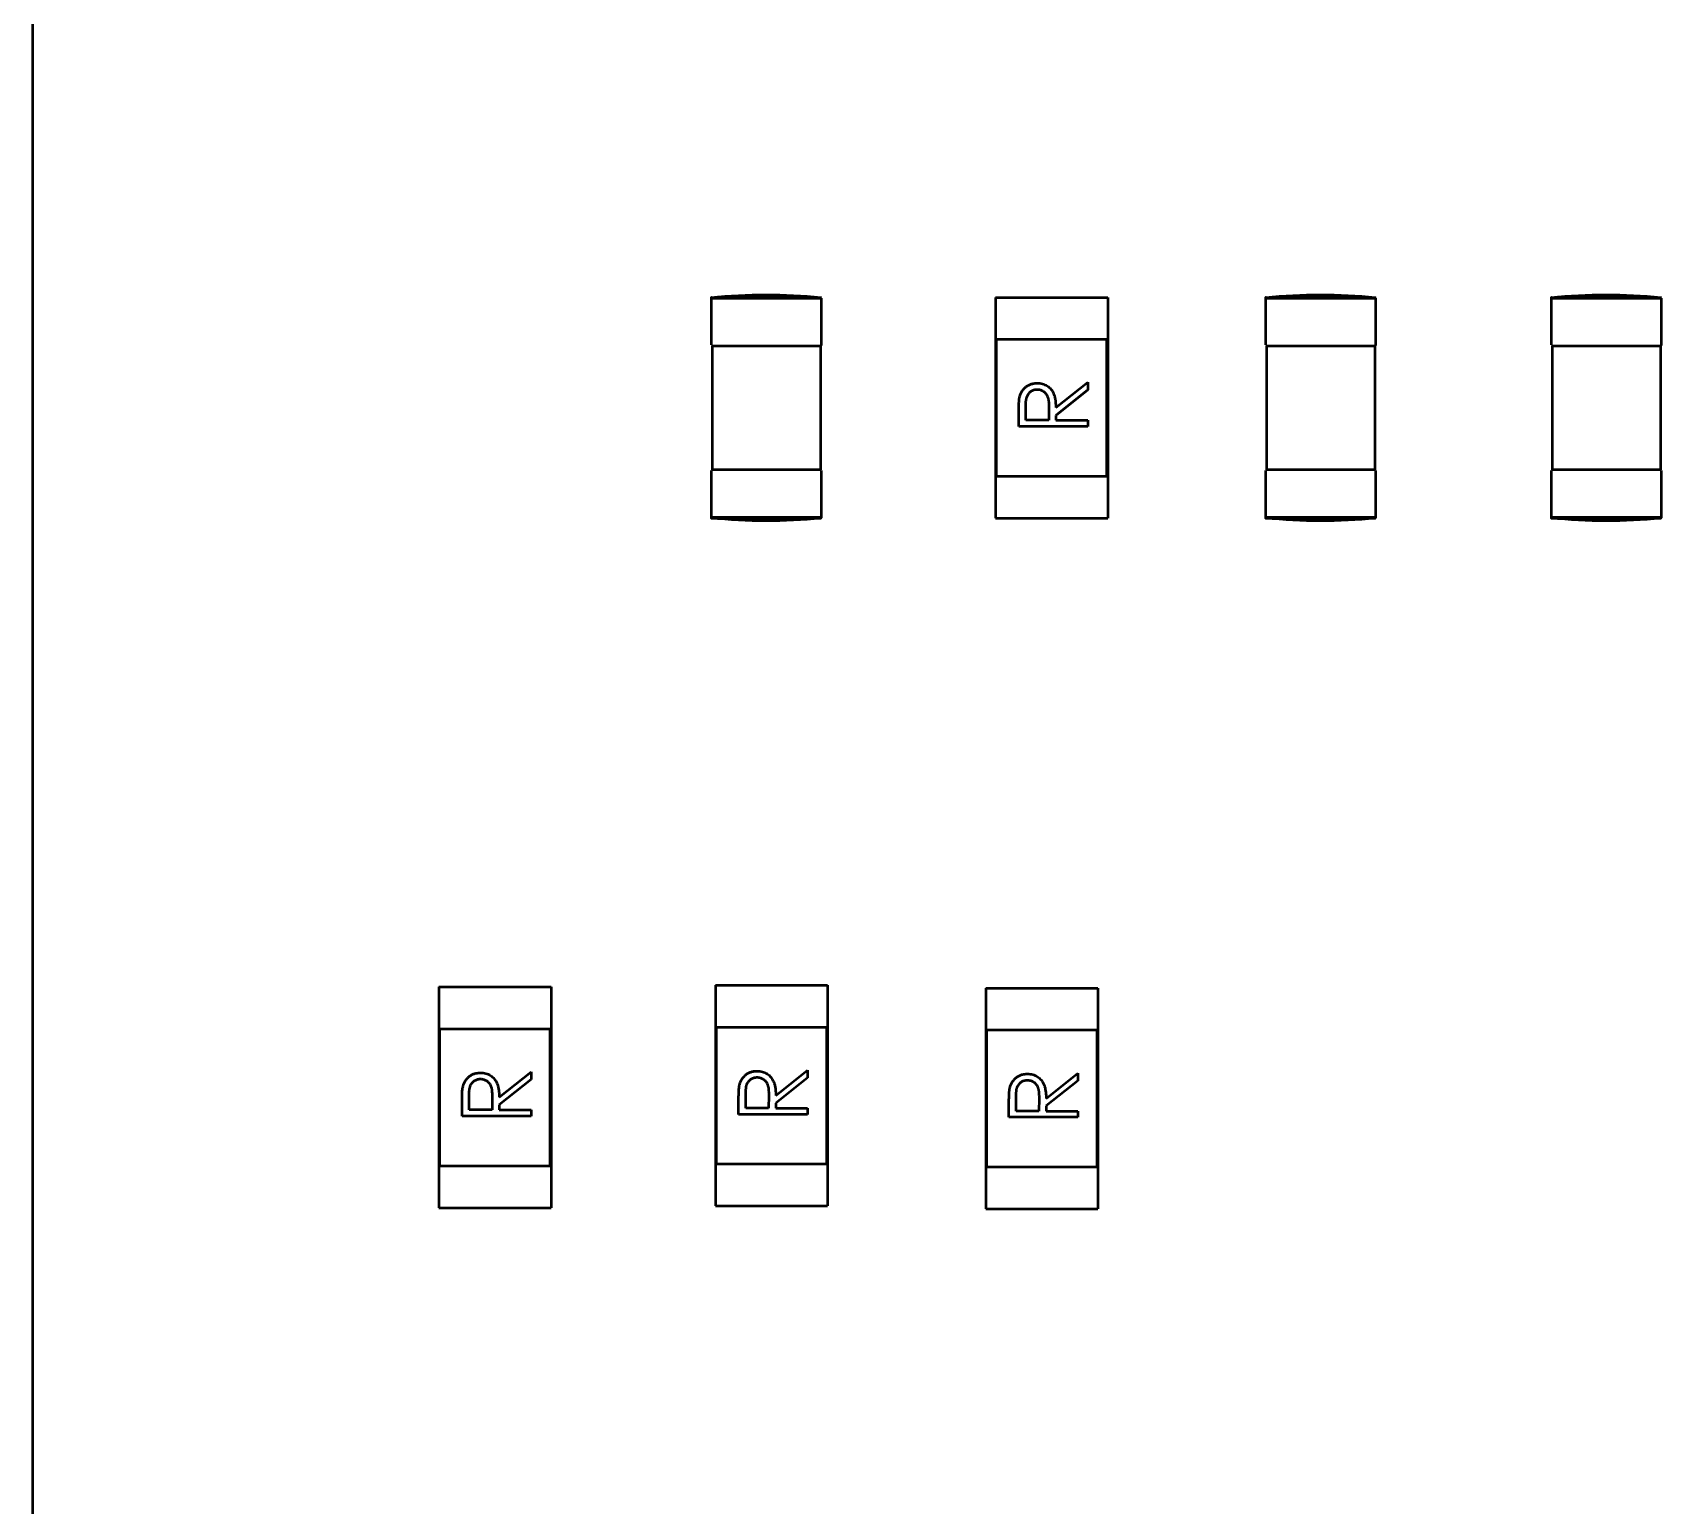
# Model space of a CAD drawing. Header units: millimetres. Extents: x 2803 to 446186229, y 1206 to 1506.
# Drawn here: x 2890.51 to 2902.31, y 1432.7 to 1443.37 of the extents above; entities that cross this region are included whole.
import ezdxf

# ---------------------------------------------------------------- set-up
doc = ezdxf.new("R2010")
doc.units = ezdxf.units.MM
doc.layers.add('Видимый контур (ГОСТ)', color=7, linetype='Continuous', lineweight=50)

msp = doc.modelspace()

# ---------------------------------------------------------------- linework, layer by layer
at = {"layer": 'Видимый контур (ГОСТ)'}
for p, q in [((2890.509, 1469.365), (2890.509, 1429.365)), ((2895.426, 1441.454), (2895.426, 1441.109)), ((2895.431, 1441.449), (2896.222, 1441.449)), ((2896.226, 1441.106), (2896.226, 1441.449)), ((2897.487, 1441.454), (2897.487, 1441.149)), ((2897.487, 1441.454), (2898.3, 1441.454)), ((2898.3, 1441.454), (2898.3, 1441.149)), ((2899.444, 1441.454), (2899.444, 1441.109)), ((2899.449, 1441.449), (2900.241, 1441.449)), ((2900.244, 1441.106), (2900.244, 1441.449)), ((2901.513, 1441.454), (2901.513, 1441.109)), ((2901.518, 1441.449), (2902.309, 1441.449)), ((2902.313, 1441.106), (2902.313, 1441.449)), ((2895.428, 1441.104), (2896.223, 1441.104)), ((2895.436, 1440.204), (2895.436, 1441.104)), ((2896.221, 1440.204), (2896.221, 1441.104)), ((2897.487, 1441.149), (2897.487, 1440.159)), ((2898.3, 1441.149), (2897.487, 1441.149)), ((2897.494, 1440.159), (2897.494, 1441.149)), ((2898.294, 1440.159), (2898.294, 1441.149)), ((2898.3, 1441.149), (2898.3, 1440.159)), ((2899.447, 1441.104), (2900.242, 1441.104)), ((2899.454, 1440.204), (2899.454, 1441.104)), ((2900.239, 1440.204), (2900.239, 1441.104)), ((2901.516, 1441.104), (2902.31, 1441.104)), ((2901.523, 1440.204), (2901.523, 1441.104)), ((2902.308, 1440.204), (2902.308, 1441.104)), ((2897.924, 1440.655), (2898.155, 1440.839)), ((2898.155, 1440.839), (2898.155, 1440.783)), ((2898.155, 1440.783), (2897.924, 1440.599)), ((2897.655, 1440.518), (2897.655, 1440.618)), ((2897.706, 1440.563), (2897.706, 1440.657)), ((2897.874, 1440.654), (2897.873, 1440.563)), ((2897.924, 1440.599), (2897.924, 1440.563)), ((2898.155, 1440.518), (2897.655, 1440.518)), ((2897.873, 1440.563), (2897.706, 1440.563)), ((2897.924, 1440.563), (2898.155, 1440.563)), ((2898.155, 1440.563), (2898.155, 1440.518)), ((2895.426, 1440.199), (2895.426, 1439.854)), ((2895.428, 1440.204), (2895.428, 1440.204)), ((2896.223, 1440.204), (2895.428, 1440.204)), ((2896.226, 1439.856), (2896.226, 1440.199)), ((2897.487, 1440.159), (2897.487, 1439.854)), ((2897.487, 1440.159), (2898.3, 1440.159)), ((2898.3, 1440.159), (2898.3, 1439.854)), ((2899.444, 1440.199), (2899.444, 1439.854)), ((2899.447, 1440.204), (2899.447, 1440.204)), ((2900.242, 1440.204), (2899.447, 1440.204)), ((2900.244, 1439.856), (2900.244, 1440.199)), ((2901.513, 1440.199), (2901.513, 1439.854)), ((2901.516, 1440.204), (2901.516, 1440.204)), ((2902.31, 1440.204), (2901.516, 1440.204)), ((2902.313, 1439.856), (2902.313, 1440.199)), ((2896.221, 1439.859), (2895.431, 1439.859)), ((2897.487, 1439.854), (2898.3, 1439.854)), ((2900.239, 1439.859), (2899.449, 1439.859)), ((2902.308, 1439.859), (2901.518, 1439.859)), ((2893.453, 1436.455), (2893.453, 1436.15)), ((2893.453, 1436.455), (2894.266, 1436.455)), ((2894.266, 1436.455), (2894.266, 1436.15)), ((2895.458, 1436.467), (2895.458, 1436.162)), ((2895.458, 1436.467), (2896.27, 1436.467)), ((2896.27, 1436.467), (2896.27, 1436.162)), ((2897.417, 1436.446), (2897.417, 1436.141)), ((2897.417, 1436.446), (2898.229, 1436.446)), ((2898.229, 1436.446), (2898.229, 1436.141)), ((2893.453, 1436.15), (2893.453, 1435.159)), ((2894.266, 1436.15), (2893.453, 1436.15)), ((2893.46, 1435.159), (2893.46, 1436.15)), ((2894.26, 1435.159), (2894.26, 1436.15)), ((2894.266, 1436.15), (2894.266, 1435.159)), ((2895.458, 1436.162), (2895.458, 1435.172)), ((2896.27, 1436.162), (2895.458, 1436.162)), ((2895.464, 1435.172), (2895.464, 1436.162)), ((2896.264, 1435.172), (2896.264, 1436.162)), ((2896.27, 1436.162), (2896.27, 1435.172)), ((2897.417, 1436.141), (2897.417, 1435.151)), ((2898.229, 1436.141), (2897.417, 1436.141)), ((2897.423, 1435.151), (2897.423, 1436.141)), ((2898.223, 1435.151), (2898.223, 1436.141)), ((2898.229, 1436.141), (2898.229, 1435.151)), ((2893.89, 1435.655), (2894.121, 1435.839)), ((2894.121, 1435.784), (2893.89, 1435.6)), ((2894.121, 1435.839), (2894.121, 1435.784)), ((2895.895, 1435.668), (2896.125, 1435.852)), ((2896.125, 1435.796), (2895.895, 1435.612)), ((2896.125, 1435.852), (2896.125, 1435.796)), ((2897.854, 1435.647), (2898.084, 1435.831)), ((2898.084, 1435.775), (2897.854, 1435.592)), ((2898.084, 1435.831), (2898.084, 1435.775)), ((2893.672, 1435.564), (2893.672, 1435.657)), ((2893.839, 1435.655), (2893.839, 1435.564)), ((2895.625, 1435.531), (2895.625, 1435.631)), ((2895.677, 1435.576), (2895.677, 1435.67)), ((2895.844, 1435.667), (2895.843, 1435.576)), ((2897.636, 1435.555), (2897.636, 1435.649)), ((2897.803, 1435.647), (2897.802, 1435.555)), ((2893.621, 1435.519), (2893.621, 1435.619)), ((2894.121, 1435.519), (2893.621, 1435.519)), ((2893.839, 1435.564), (2893.672, 1435.564)), ((2893.89, 1435.6), (2893.89, 1435.564)), ((2893.89, 1435.564), (2894.121, 1435.564)), ((2894.121, 1435.564), (2894.121, 1435.519)), ((2896.125, 1435.531), (2895.625, 1435.531)), ((2895.843, 1435.576), (2895.677, 1435.576)), ((2895.895, 1435.612), (2895.895, 1435.576)), ((2895.895, 1435.576), (2896.125, 1435.576)), ((2896.125, 1435.576), (2896.125, 1435.531)), ((2897.584, 1435.51), (2897.584, 1435.61)), ((2898.084, 1435.51), (2897.584, 1435.51)), ((2897.802, 1435.555), (2897.636, 1435.555)), ((2897.854, 1435.592), (2897.854, 1435.555)), ((2897.854, 1435.555), (2898.084, 1435.555)), ((2898.084, 1435.555), (2898.084, 1435.51)), ((2893.453, 1435.159), (2893.453, 1434.854)), ((2893.453, 1435.159), (2894.266, 1435.159)), ((2894.266, 1435.159), (2894.266, 1434.854)), ((2895.458, 1435.172), (2895.458, 1434.867)), ((2895.458, 1435.172), (2896.27, 1435.172)), ((2896.27, 1435.172), (2896.27, 1434.867)), ((2897.417, 1435.151), (2897.417, 1434.846)), ((2897.417, 1435.151), (2898.229, 1435.151)), ((2898.229, 1435.151), (2898.229, 1434.846)), ((2893.453, 1434.854), (2894.266, 1434.854)), ((2895.458, 1434.867), (2896.27, 1434.867)), ((2897.417, 1434.846), (2898.229, 1434.846))]:
    msp.add_line(p, q, dxfattribs=at)
for points in [[(2895.426, 1441.454), (2895.688, 1441.48), (2895.958, 1441.48), (2896.222, 1441.454)], [(2899.444, 1441.454), (2899.707, 1441.48), (2899.976, 1441.48), (2900.241, 1441.454)], [(2901.513, 1441.454), (2901.776, 1441.48), (2902.045, 1441.48), (2902.309, 1441.454)], [(2896.222, 1439.853), (2895.958, 1439.827), (2895.688, 1439.828), (2895.426, 1439.854)], [(2900.241, 1439.853), (2899.976, 1439.827), (2899.707, 1439.828), (2899.444, 1439.854)], [(2902.309, 1439.853), (2902.045, 1439.827), (2901.776, 1439.828), (2901.513, 1439.854)]]:
    msp.add_open_spline(points, degree=3, dxfattribs=at)
for points, knots in [([(2895.43, 1441.454), (2895.426, 1441.454), (2895.426, 1441.454), (2895.426, 1441.454), (2895.426, 1441.453), (2895.426, 1441.453), (2895.427, 1441.453), (2895.428, 1441.452), (2895.428, 1441.451), (2895.43, 1441.45), (2895.43, 1441.449), (2895.431, 1441.449), (2895.431, 1441.449), (2895.431, 1441.449)], [0.0000022967, 0.0000022967, 0.0000022967, 0.0000022967, 0.0001123698, 0.0001123698, 0.0002377975, 0.0002377975, 0.0004427285, 0.0004427285, 0.0006589374, 0.0006589374, 0.0008714711, 0.0008714711, 0.0008754918, 0.0008754918, 0.0008754918, 0.0008754918]), ([(2895.43, 1441.454), (2895.436, 1441.454), (2895.467, 1441.454), (2895.596, 1441.454), (2895.722, 1441.454), (2895.825, 1441.454), (2895.826, 1441.454), (2895.828, 1441.454), (2895.829, 1441.454), (2895.932, 1441.454), (2896.064, 1441.454), (2896.218, 1441.454), (2896.22, 1441.454), (2896.223, 1441.451)], [-0.08231688, -0.08231688, -0.08231688, -0.08231688, -0.08162544, -0.08162544, -0.04673535, -0.04673535, -0.04631456, -0.04631456, -0.04585025, -0.04585025, 0, 0, 0.00034952, 0.00034952, 0.00034952, 0.00034952]), ([(2896.223, 1441.451), (2896.221, 1441.454), (2896.221, 1441.454), (2896.221, 1441.454), (2896.222, 1441.454), (2896.222, 1441.454)], [-0.08244542, -0.08244542, -0.08244542, -0.08244542, -0.08208078, -0.08208078, -0.04104041, -0.04104041, -0.04104041, -0.04104041]), ([(2899.448, 1441.454), (2899.444, 1441.454), (2899.444, 1441.454), (2899.445, 1441.454), (2899.445, 1441.453), (2899.445, 1441.453), (2899.446, 1441.453), (2899.447, 1441.452), (2899.447, 1441.451), (2899.448, 1441.45), (2899.449, 1441.449), (2899.449, 1441.449), (2899.449, 1441.449), (2899.449, 1441.449)], [0.0000022967, 0.0000022967, 0.0000022967, 0.0000022967, 0.0001123698, 0.0001123698, 0.0002377975, 0.0002377975, 0.0004427285, 0.0004427285, 0.0006589374, 0.0006589374, 0.0008714711, 0.0008714711, 0.0008754918, 0.0008754918, 0.0008754918, 0.0008754918]), ([(2899.448, 1441.454), (2899.455, 1441.454), (2899.485, 1441.454), (2899.614, 1441.454), (2899.741, 1441.454), (2899.844, 1441.454), (2899.845, 1441.454), (2899.847, 1441.454), (2899.848, 1441.454), (2899.95, 1441.454), (2900.083, 1441.454), (2900.237, 1441.454), (2900.238, 1441.454), (2900.241, 1441.451)], [-0.08231688, -0.08231688, -0.08231688, -0.08231688, -0.08162544, -0.08162544, -0.04673535, -0.04673535, -0.04631456, -0.04631456, -0.04585025, -0.04585025, 0, 0, 0.00034952, 0.00034952, 0.00034952, 0.00034952]), ([(2900.241, 1441.451), (2900.239, 1441.454), (2900.239, 1441.454), (2900.24, 1441.454), (2900.241, 1441.454), (2900.241, 1441.454)], [-0.08244542, -0.08244542, -0.08244542, -0.08244542, -0.08208078, -0.08208078, -0.04104041, -0.04104041, -0.04104041, -0.04104041]), ([(2901.517, 1441.454), (2901.513, 1441.454), (2901.513, 1441.454), (2901.513, 1441.454), (2901.513, 1441.453), (2901.514, 1441.453), (2901.514, 1441.453), (2901.515, 1441.452), (2901.516, 1441.451), (2901.517, 1441.45), (2901.517, 1441.449), (2901.518, 1441.449), (2901.518, 1441.449), (2901.518, 1441.449)], [0.0000022967, 0.0000022967, 0.0000022967, 0.0000022967, 0.0001123698, 0.0001123698, 0.0002377975, 0.0002377975, 0.0004427285, 0.0004427285, 0.0006589374, 0.0006589374, 0.0008714711, 0.0008714711, 0.0008754918, 0.0008754918, 0.0008754918, 0.0008754918]), ([(2901.517, 1441.454), (2901.524, 1441.454), (2901.554, 1441.454), (2901.683, 1441.454), (2901.81, 1441.454), (2901.912, 1441.454), (2901.913, 1441.454), (2901.915, 1441.454), (2901.916, 1441.454), (2902.019, 1441.454), (2902.152, 1441.454), (2902.306, 1441.454), (2902.307, 1441.454), (2902.31, 1441.451)], [-0.08231688, -0.08231688, -0.08231688, -0.08231688, -0.08162544, -0.08162544, -0.04673535, -0.04673535, -0.04631456, -0.04631456, -0.04585025, -0.04585025, 0, 0, 0.00034952, 0.00034952, 0.00034952, 0.00034952]), ([(2902.31, 1441.451), (2902.308, 1441.454), (2902.308, 1441.454), (2902.309, 1441.454), (2902.309, 1441.454), (2902.309, 1441.454)], [-0.08244542, -0.08244542, -0.08244542, -0.08244542, -0.08208078, -0.08208078, -0.04104041, -0.04104041, -0.04104041, -0.04104041]), ([(2897.662, 1440.731), (2897.663, 1440.735), (2897.665, 1440.742), (2897.668, 1440.753), (2897.673, 1440.763), (2897.678, 1440.772), (2897.684, 1440.781), (2897.69, 1440.789), (2897.698, 1440.797), (2897.706, 1440.804), (2897.714, 1440.811), (2897.724, 1440.817), (2897.733, 1440.821), (2897.744, 1440.825), (2897.754, 1440.828), (2897.765, 1440.831), (2897.777, 1440.832), (2897.785, 1440.832), (2897.789, 1440.832)], [0, 0, 0, 0, 0.0000114076, 0.0000225718, 0.0000335288, 0.0000442561, 0.0000549715, 0.0000656965, 0.0000765012, 0.000087462, 0.0000984261, 0.0001093719, 0.0001202272, 0.0001311773, 0.000142347, 0.0001536925, 0.000165498, 0.0001776413, 0.0001776413, 0.0001776413, 0.0001776413]), ([(2897.789, 1440.832), (2897.795, 1440.832), (2897.808, 1440.832), (2897.827, 1440.828), (2897.845, 1440.821), (2897.861, 1440.813), (2897.876, 1440.802), (2897.889, 1440.789), (2897.9, 1440.773), (2897.907, 1440.759), (2897.912, 1440.746), (2897.915, 1440.736), (2897.918, 1440.724), (2897.92, 1440.712), (2897.922, 1440.699), (2897.923, 1440.685), (2897.924, 1440.67), (2897.924, 1440.66), (2897.924, 1440.655)], [0, 0, 0, 0, 0.000020132, 0.0000392828, 0.0000579358, 0.0000764572, 0.0000948563, 0.0001132087, 0.000132038, 0.0001515945, 0.0001619839, 0.0001730021, 0.0001847343, 0.0001972712, 0.0002106242, 0.000224722, 0.0002396892, 0.0002555464, 0.0002555464, 0.0002555464, 0.0002555464]), ([(2897.655, 1440.618), (2897.655, 1440.625), (2897.655, 1440.638), (2897.655, 1440.656), (2897.656, 1440.673), (2897.657, 1440.688), (2897.658, 1440.701), (2897.659, 1440.713), (2897.66, 1440.723), (2897.661, 1440.729), (2897.662, 1440.731)], [0, 0, 0, 0, 0.000020036, 0.0000384714, 0.000055112, 0.0000701551, 0.0000835166, 0.0000951894, 0.000105305, 0.0001136746, 0.0001136746, 0.0001136746, 0.0001136746]), ([(2897.706, 1440.657), (2897.706, 1440.661), (2897.706, 1440.67), (2897.707, 1440.682), (2897.707, 1440.693), (2897.708, 1440.703), (2897.71, 1440.713), (2897.711, 1440.721), (2897.713, 1440.728), (2897.716, 1440.737), (2897.72, 1440.746), (2897.726, 1440.756), (2897.734, 1440.765), (2897.744, 1440.773), (2897.754, 1440.779), (2897.765, 1440.784), (2897.777, 1440.787), (2897.785, 1440.787), (2897.789, 1440.787)], [0, 0, 0, 0, 0.0000131329, 0.0000253698, 0.0000366196, 0.0000469937, 0.0000562947, 0.0000647501, 0.0000722874, 0.0000790093, 0.0000913052, 0.0001032617, 0.0001151917, 0.0001274368, 0.0001395407, 0.000151401, 0.000163243, 0.0001753066, 0.0001753066, 0.0001753066, 0.0001753066]), ([(2897.789, 1440.787), (2897.793, 1440.787), (2897.801, 1440.787), (2897.813, 1440.784), (2897.824, 1440.78), (2897.835, 1440.773), (2897.844, 1440.765), (2897.853, 1440.756), (2897.859, 1440.745), (2897.864, 1440.735), (2897.867, 1440.726), (2897.869, 1440.718), (2897.87, 1440.71), (2897.872, 1440.7), (2897.873, 1440.69), (2897.873, 1440.679), (2897.874, 1440.667), (2897.874, 1440.659), (2897.874, 1440.654)], [0, 0, 0, 0, 0.0000125094, 0.0000247876, 0.0000368987, 0.0000494061, 0.0000618738, 0.0000743742, 0.0000871794, 0.0001005268, 0.0001077761, 0.0001158205, 0.0001245936, 0.0001342189, 0.0001447154, 0.0001559966, 0.0001681789, 0.0001811625, 0.0001811625, 0.0001811625, 0.0001811625]), ([(2895.431, 1439.859), (2895.431, 1439.859), (2895.431, 1439.859), (2895.43, 1439.858), (2895.43, 1439.858), (2895.428, 1439.857), (2895.428, 1439.856), (2895.427, 1439.855), (2895.426, 1439.855), (2895.426, 1439.854), (2895.426, 1439.854), (2895.426, 1439.854), (2895.426, 1439.854), (2895.43, 1439.854)], [-0.000004627, -0.000004627, -0.000004627, -0.000004627, 0, 0, 0.000244554, 0.000244554, 0.000493338, 0.000493338, 0.000729146, 0.000729146, 0.000873472, 0.000873472, 0.001000129, 0.001000129, 0.001000129, 0.001000129]), ([(2895.43, 1439.854), (2895.436, 1439.854), (2895.467, 1439.854), (2895.574, 1439.854), (2895.697, 1439.853), (2895.824, 1439.853), (2895.825, 1439.853), (2895.828, 1439.853), (2895.829, 1439.853), (2895.957, 1439.853), (2896.09, 1439.854), (2896.218, 1439.854), (2896.22, 1439.854), (2896.223, 1439.857)], [-0.07591145, -0.07591145, -0.07591145, -0.07591145, -0.07504995, -0.07504995, -0.03886254, -0.03886254, -0.03855581, -0.03855581, -0.03824597, -0.03824597, 0, 0, 0.00034952, 0.00034952, 0.00034952, 0.00034952]), ([(2896.223, 1439.857), (2896.221, 1439.854), (2896.221, 1439.854), (2896.221, 1439.854), (2896.222, 1439.853), (2896.222, 1439.853)], [-0.08244542, -0.08244542, -0.08244542, -0.08244542, -0.08208078, -0.08208078, -0.04104041, -0.04104041, -0.04104041, -0.04104041]), ([(2899.449, 1439.859), (2899.449, 1439.859), (2899.449, 1439.859), (2899.449, 1439.858), (2899.448, 1439.858), (2899.447, 1439.857), (2899.447, 1439.856), (2899.446, 1439.855), (2899.445, 1439.855), (2899.445, 1439.854), (2899.445, 1439.854), (2899.444, 1439.854), (2899.444, 1439.854), (2899.448, 1439.854)], [-0.000004627, -0.000004627, -0.000004627, -0.000004627, 0, 0, 0.000244554, 0.000244554, 0.000493338, 0.000493338, 0.000729146, 0.000729146, 0.000873472, 0.000873472, 0.001000129, 0.001000129, 0.001000129, 0.001000129]), ([(2899.448, 1439.854), (2899.455, 1439.854), (2899.485, 1439.854), (2899.593, 1439.854), (2899.716, 1439.853), (2899.843, 1439.853), (2899.844, 1439.853), (2899.846, 1439.853), (2899.847, 1439.853), (2899.975, 1439.853), (2900.108, 1439.854), (2900.237, 1439.854), (2900.238, 1439.854), (2900.241, 1439.857)], [-0.07591145, -0.07591145, -0.07591145, -0.07591145, -0.07504995, -0.07504995, -0.03886254, -0.03886254, -0.03855581, -0.03855581, -0.03824597, -0.03824597, 0, 0, 0.00034952, 0.00034952, 0.00034952, 0.00034952]), ([(2900.241, 1439.857), (2900.239, 1439.854), (2900.239, 1439.854), (2900.24, 1439.854), (2900.241, 1439.853), (2900.241, 1439.853)], [-0.08244542, -0.08244542, -0.08244542, -0.08244542, -0.08208078, -0.08208078, -0.04104041, -0.04104041, -0.04104041, -0.04104041]), ([(2901.518, 1439.859), (2901.518, 1439.859), (2901.518, 1439.859), (2901.517, 1439.858), (2901.517, 1439.858), (2901.516, 1439.857), (2901.515, 1439.856), (2901.514, 1439.855), (2901.514, 1439.855), (2901.513, 1439.854), (2901.513, 1439.854), (2901.513, 1439.854), (2901.513, 1439.854), (2901.517, 1439.854)], [-0.000004627, -0.000004627, -0.000004627, -0.000004627, 0, 0, 0.000244554, 0.000244554, 0.000493338, 0.000493338, 0.000729146, 0.000729146, 0.000873472, 0.000873472, 0.001000129, 0.001000129, 0.001000129, 0.001000129]), ([(2901.517, 1439.854), (2901.524, 1439.854), (2901.554, 1439.854), (2901.662, 1439.854), (2901.784, 1439.853), (2901.912, 1439.853), (2901.913, 1439.853), (2901.915, 1439.853), (2901.916, 1439.853), (2902.044, 1439.853), (2902.177, 1439.854), (2902.306, 1439.854), (2902.307, 1439.854), (2902.31, 1439.857)], [-0.07591145, -0.07591145, -0.07591145, -0.07591145, -0.07504995, -0.07504995, -0.03886254, -0.03886254, -0.03855581, -0.03855581, -0.03824597, -0.03824597, 0, 0, 0.00034952, 0.00034952, 0.00034952, 0.00034952]), ([(2902.31, 1439.857), (2902.308, 1439.854), (2902.308, 1439.854), (2902.309, 1439.854), (2902.309, 1439.853), (2902.309, 1439.853)], [-0.08244542, -0.08244542, -0.08244542, -0.08244542, -0.08208078, -0.08208078, -0.04104041, -0.04104041, -0.04104041, -0.04104041]), ([(2893.628, 1435.732), (2893.629, 1435.736), (2893.63, 1435.743), (2893.634, 1435.753), (2893.638, 1435.763), (2893.644, 1435.773), (2893.65, 1435.781), (2893.656, 1435.79), (2893.663, 1435.798), (2893.672, 1435.805), (2893.68, 1435.811), (2893.689, 1435.817), (2893.699, 1435.822), (2893.709, 1435.826), (2893.72, 1435.829), (2893.731, 1435.831), (2893.743, 1435.833), (2893.751, 1435.833), (2893.755, 1435.833)], [0, 0, 0, 0, 0.0000114076, 0.0000225718, 0.0000335288, 0.0000442561, 0.0000549715, 0.0000656965, 0.0000765012, 0.000087462, 0.0000984261, 0.0001093719, 0.0001202272, 0.0001311773, 0.000142347, 0.0001536925, 0.000165498, 0.0001776413, 0.0001776413, 0.0001776413, 0.0001776413]), ([(2893.672, 1435.657), (2893.672, 1435.662), (2893.672, 1435.67), (2893.673, 1435.682), (2893.673, 1435.694), (2893.674, 1435.704), (2893.675, 1435.713), (2893.677, 1435.721), (2893.679, 1435.729), (2893.681, 1435.737), (2893.685, 1435.747), (2893.692, 1435.757), (2893.7, 1435.766), (2893.709, 1435.774), (2893.72, 1435.78), (2893.731, 1435.785), (2893.742, 1435.787), (2893.75, 1435.788), (2893.754, 1435.788)], [0, 0, 0, 0, 0.0000131329, 0.0000253698, 0.0000366196, 0.0000469937, 0.0000562947, 0.0000647501, 0.0000722874, 0.0000790093, 0.0000913052, 0.0001032617, 0.0001151917, 0.0001274368, 0.0001395407, 0.000151401, 0.000163243, 0.0001753066, 0.0001753066, 0.0001753066, 0.0001753066]), ([(2893.754, 1435.788), (2893.759, 1435.788), (2893.767, 1435.787), (2893.779, 1435.785), (2893.79, 1435.78), (2893.8, 1435.774), (2893.81, 1435.766), (2893.818, 1435.757), (2893.825, 1435.746), (2893.83, 1435.736), (2893.833, 1435.727), (2893.834, 1435.719), (2893.836, 1435.711), (2893.837, 1435.701), (2893.838, 1435.691), (2893.839, 1435.68), (2893.839, 1435.668), (2893.839, 1435.659), (2893.839, 1435.655)], [0, 0, 0, 0, 0.0000125094, 0.0000247876, 0.0000368987, 0.0000494061, 0.0000618738, 0.0000743742, 0.0000871794, 0.0001005268, 0.0001077761, 0.0001158205, 0.0001245936, 0.0001342189, 0.0001447154, 0.0001559966, 0.0001681789, 0.0001811625, 0.0001811625, 0.0001811625, 0.0001811625]), ([(2893.755, 1435.833), (2893.761, 1435.833), (2893.774, 1435.832), (2893.793, 1435.828), (2893.811, 1435.822), (2893.827, 1435.813), (2893.842, 1435.802), (2893.855, 1435.789), (2893.865, 1435.774), (2893.873, 1435.76), (2893.878, 1435.747), (2893.881, 1435.736), (2893.884, 1435.725), (2893.886, 1435.713), (2893.888, 1435.7), (2893.889, 1435.686), (2893.89, 1435.671), (2893.89, 1435.661), (2893.89, 1435.655)], [0, 0, 0, 0, 0.000020132, 0.0000392828, 0.0000579358, 0.0000764572, 0.0000948563, 0.0001132087, 0.000132038, 0.0001515945, 0.0001619839, 0.0001730021, 0.0001847343, 0.0001972712, 0.0002106242, 0.000224722, 0.0002396892, 0.0002555464, 0.0002555464, 0.0002555464, 0.0002555464]), ([(2895.625, 1435.631), (2895.625, 1435.638), (2895.625, 1435.651), (2895.626, 1435.669), (2895.626, 1435.686), (2895.627, 1435.701), (2895.628, 1435.714), (2895.629, 1435.726), (2895.63, 1435.736), (2895.632, 1435.742), (2895.632, 1435.744)], [0, 0, 0, 0, 0.000020036, 0.0000384714, 0.000055112, 0.0000701551, 0.0000835166, 0.0000951894, 0.000105305, 0.0001136746, 0.0001136746, 0.0001136746, 0.0001136746]), ([(2895.632, 1435.744), (2895.633, 1435.748), (2895.635, 1435.755), (2895.639, 1435.766), (2895.643, 1435.776), (2895.648, 1435.785), (2895.654, 1435.794), (2895.661, 1435.802), (2895.668, 1435.81), (2895.676, 1435.817), (2895.685, 1435.824), (2895.694, 1435.83), (2895.704, 1435.834), (2895.714, 1435.838), (2895.724, 1435.841), (2895.736, 1435.844), (2895.747, 1435.845), (2895.755, 1435.845), (2895.759, 1435.845)], [0, 0, 0, 0, 0.0000114076, 0.0000225718, 0.0000335288, 0.0000442561, 0.0000549715, 0.0000656965, 0.0000765012, 0.000087462, 0.0000984261, 0.0001093719, 0.0001202272, 0.0001311773, 0.000142347, 0.0001536925, 0.000165498, 0.0001776413, 0.0001776413, 0.0001776413, 0.0001776413]), ([(2895.677, 1435.67), (2895.677, 1435.674), (2895.677, 1435.682), (2895.677, 1435.695), (2895.678, 1435.706), (2895.679, 1435.716), (2895.68, 1435.725), (2895.681, 1435.734), (2895.683, 1435.741), (2895.686, 1435.75), (2895.69, 1435.759), (2895.697, 1435.769), (2895.705, 1435.778), (2895.714, 1435.786), (2895.724, 1435.792), (2895.735, 1435.797), (2895.747, 1435.8), (2895.755, 1435.8), (2895.759, 1435.8)], [0, 0, 0, 0, 0.0000131329, 0.0000253698, 0.0000366196, 0.0000469937, 0.0000562947, 0.0000647501, 0.0000722874, 0.0000790093, 0.0000913052, 0.0001032617, 0.0001151917, 0.0001274368, 0.0001395407, 0.000151401, 0.000163243, 0.0001753066, 0.0001753066, 0.0001753066, 0.0001753066]), ([(2895.759, 1435.845), (2895.766, 1435.845), (2895.779, 1435.845), (2895.798, 1435.841), (2895.815, 1435.834), (2895.832, 1435.826), (2895.846, 1435.815), (2895.859, 1435.802), (2895.87, 1435.786), (2895.877, 1435.772), (2895.882, 1435.759), (2895.886, 1435.749), (2895.888, 1435.737), (2895.891, 1435.725), (2895.892, 1435.712), (2895.894, 1435.698), (2895.894, 1435.683), (2895.895, 1435.673), (2895.895, 1435.668)], [0, 0, 0, 0, 0.000020132, 0.0000392828, 0.0000579358, 0.0000764572, 0.0000948563, 0.0001132087, 0.000132038, 0.0001515945, 0.0001619839, 0.0001730021, 0.0001847343, 0.0001972712, 0.0002106242, 0.000224722, 0.0002396892, 0.0002555464, 0.0002555464, 0.0002555464, 0.0002555464]), ([(2895.759, 1435.8), (2895.763, 1435.8), (2895.771, 1435.8), (2895.783, 1435.797), (2895.794, 1435.792), (2895.805, 1435.786), (2895.815, 1435.778), (2895.823, 1435.769), (2895.83, 1435.758), (2895.834, 1435.748), (2895.837, 1435.739), (2895.839, 1435.731), (2895.841, 1435.723), (2895.842, 1435.713), (2895.843, 1435.703), (2895.843, 1435.692), (2895.844, 1435.68), (2895.844, 1435.672), (2895.844, 1435.667)], [0, 0, 0, 0, 0.0000125094, 0.0000247876, 0.0000368987, 0.0000494061, 0.0000618738, 0.0000743742, 0.0000871794, 0.0001005268, 0.0001077761, 0.0001158205, 0.0001245936, 0.0001342189, 0.0001447154, 0.0001559966, 0.0001681789, 0.0001811625, 0.0001811625, 0.0001811625, 0.0001811625]), ([(2897.591, 1435.724), (2897.592, 1435.727), (2897.594, 1435.735), (2897.598, 1435.745), (2897.602, 1435.755), (2897.607, 1435.764), (2897.613, 1435.773), (2897.62, 1435.781), (2897.627, 1435.789), (2897.635, 1435.796), (2897.644, 1435.803), (2897.653, 1435.809), (2897.663, 1435.814), (2897.673, 1435.818), (2897.683, 1435.821), (2897.695, 1435.823), (2897.706, 1435.824), (2897.714, 1435.824), (2897.718, 1435.824)], [0, 0, 0, 0, 0.0000114076, 0.0000225718, 0.0000335288, 0.0000442561, 0.0000549715, 0.0000656965, 0.0000765012, 0.000087462, 0.0000984261, 0.0001093719, 0.0001202272, 0.0001311773, 0.000142347, 0.0001536925, 0.000165498, 0.0001776413, 0.0001776413, 0.0001776413, 0.0001776413]), ([(2897.636, 1435.649), (2897.636, 1435.653), (2897.636, 1435.662), (2897.636, 1435.674), (2897.637, 1435.685), (2897.638, 1435.695), (2897.639, 1435.705), (2897.64, 1435.713), (2897.642, 1435.72), (2897.645, 1435.729), (2897.649, 1435.738), (2897.656, 1435.748), (2897.664, 1435.758), (2897.673, 1435.765), (2897.683, 1435.772), (2897.694, 1435.776), (2897.706, 1435.779), (2897.714, 1435.779), (2897.718, 1435.78)], [0, 0, 0, 0, 0.0000131329, 0.0000253698, 0.0000366196, 0.0000469937, 0.0000562947, 0.0000647501, 0.0000722874, 0.0000790093, 0.0000913052, 0.0001032617, 0.0001151917, 0.0001274368, 0.0001395407, 0.000151401, 0.000163243, 0.0001753066, 0.0001753066, 0.0001753066, 0.0001753066]), ([(2897.718, 1435.824), (2897.725, 1435.824), (2897.738, 1435.824), (2897.757, 1435.82), (2897.774, 1435.814), (2897.79, 1435.805), (2897.805, 1435.794), (2897.818, 1435.781), (2897.829, 1435.766), (2897.836, 1435.751), (2897.841, 1435.739), (2897.845, 1435.728), (2897.847, 1435.717), (2897.849, 1435.705), (2897.851, 1435.691), (2897.853, 1435.677), (2897.853, 1435.663), (2897.853, 1435.652), (2897.854, 1435.647)], [0, 0, 0, 0, 0.000020132, 0.0000392828, 0.0000579358, 0.0000764572, 0.0000948563, 0.0001132087, 0.000132038, 0.0001515945, 0.0001619839, 0.0001730021, 0.0001847343, 0.0001972712, 0.0002106242, 0.000224722, 0.0002396892, 0.0002555464, 0.0002555464, 0.0002555464, 0.0002555464]), ([(2897.718, 1435.78), (2897.722, 1435.779), (2897.73, 1435.779), (2897.742, 1435.776), (2897.753, 1435.772), (2897.764, 1435.766), (2897.774, 1435.758), (2897.782, 1435.748), (2897.789, 1435.737), (2897.793, 1435.727), (2897.796, 1435.718), (2897.798, 1435.711), (2897.799, 1435.702), (2897.801, 1435.693), (2897.802, 1435.682), (2897.802, 1435.671), (2897.803, 1435.659), (2897.803, 1435.651), (2897.803, 1435.647)], [0, 0, 0, 0, 0.0000125094, 0.0000247876, 0.0000368987, 0.0000494061, 0.0000618738, 0.0000743742, 0.0000871794, 0.0001005268, 0.0001077761, 0.0001158205, 0.0001245936, 0.0001342189, 0.0001447154, 0.0001559966, 0.0001681789, 0.0001811625, 0.0001811625, 0.0001811625, 0.0001811625]), ([(2893.621, 1435.619), (2893.621, 1435.625), (2893.621, 1435.638), (2893.621, 1435.657), (2893.622, 1435.673), (2893.622, 1435.688), (2893.623, 1435.702), (2893.624, 1435.713), (2893.626, 1435.723), (2893.627, 1435.729), (2893.628, 1435.732)], [0, 0, 0, 0, 0.000020036, 0.0000384714, 0.000055112, 0.0000701551, 0.0000835166, 0.0000951894, 0.000105305, 0.0001136746, 0.0001136746, 0.0001136746, 0.0001136746]), ([(2897.584, 1435.61), (2897.584, 1435.617), (2897.584, 1435.63), (2897.585, 1435.648), (2897.585, 1435.665), (2897.586, 1435.68), (2897.587, 1435.693), (2897.588, 1435.705), (2897.589, 1435.715), (2897.591, 1435.721), (2897.591, 1435.724)], [0, 0, 0, 0, 0.000020036, 0.0000384714, 0.000055112, 0.0000701551, 0.0000835166, 0.0000951894, 0.000105305, 0.0001136746, 0.0001136746, 0.0001136746, 0.0001136746])]:
    msp.add_open_spline(points, degree=3, knots=knots, dxfattribs=at)

doc.saveas('drawing.dxf')
